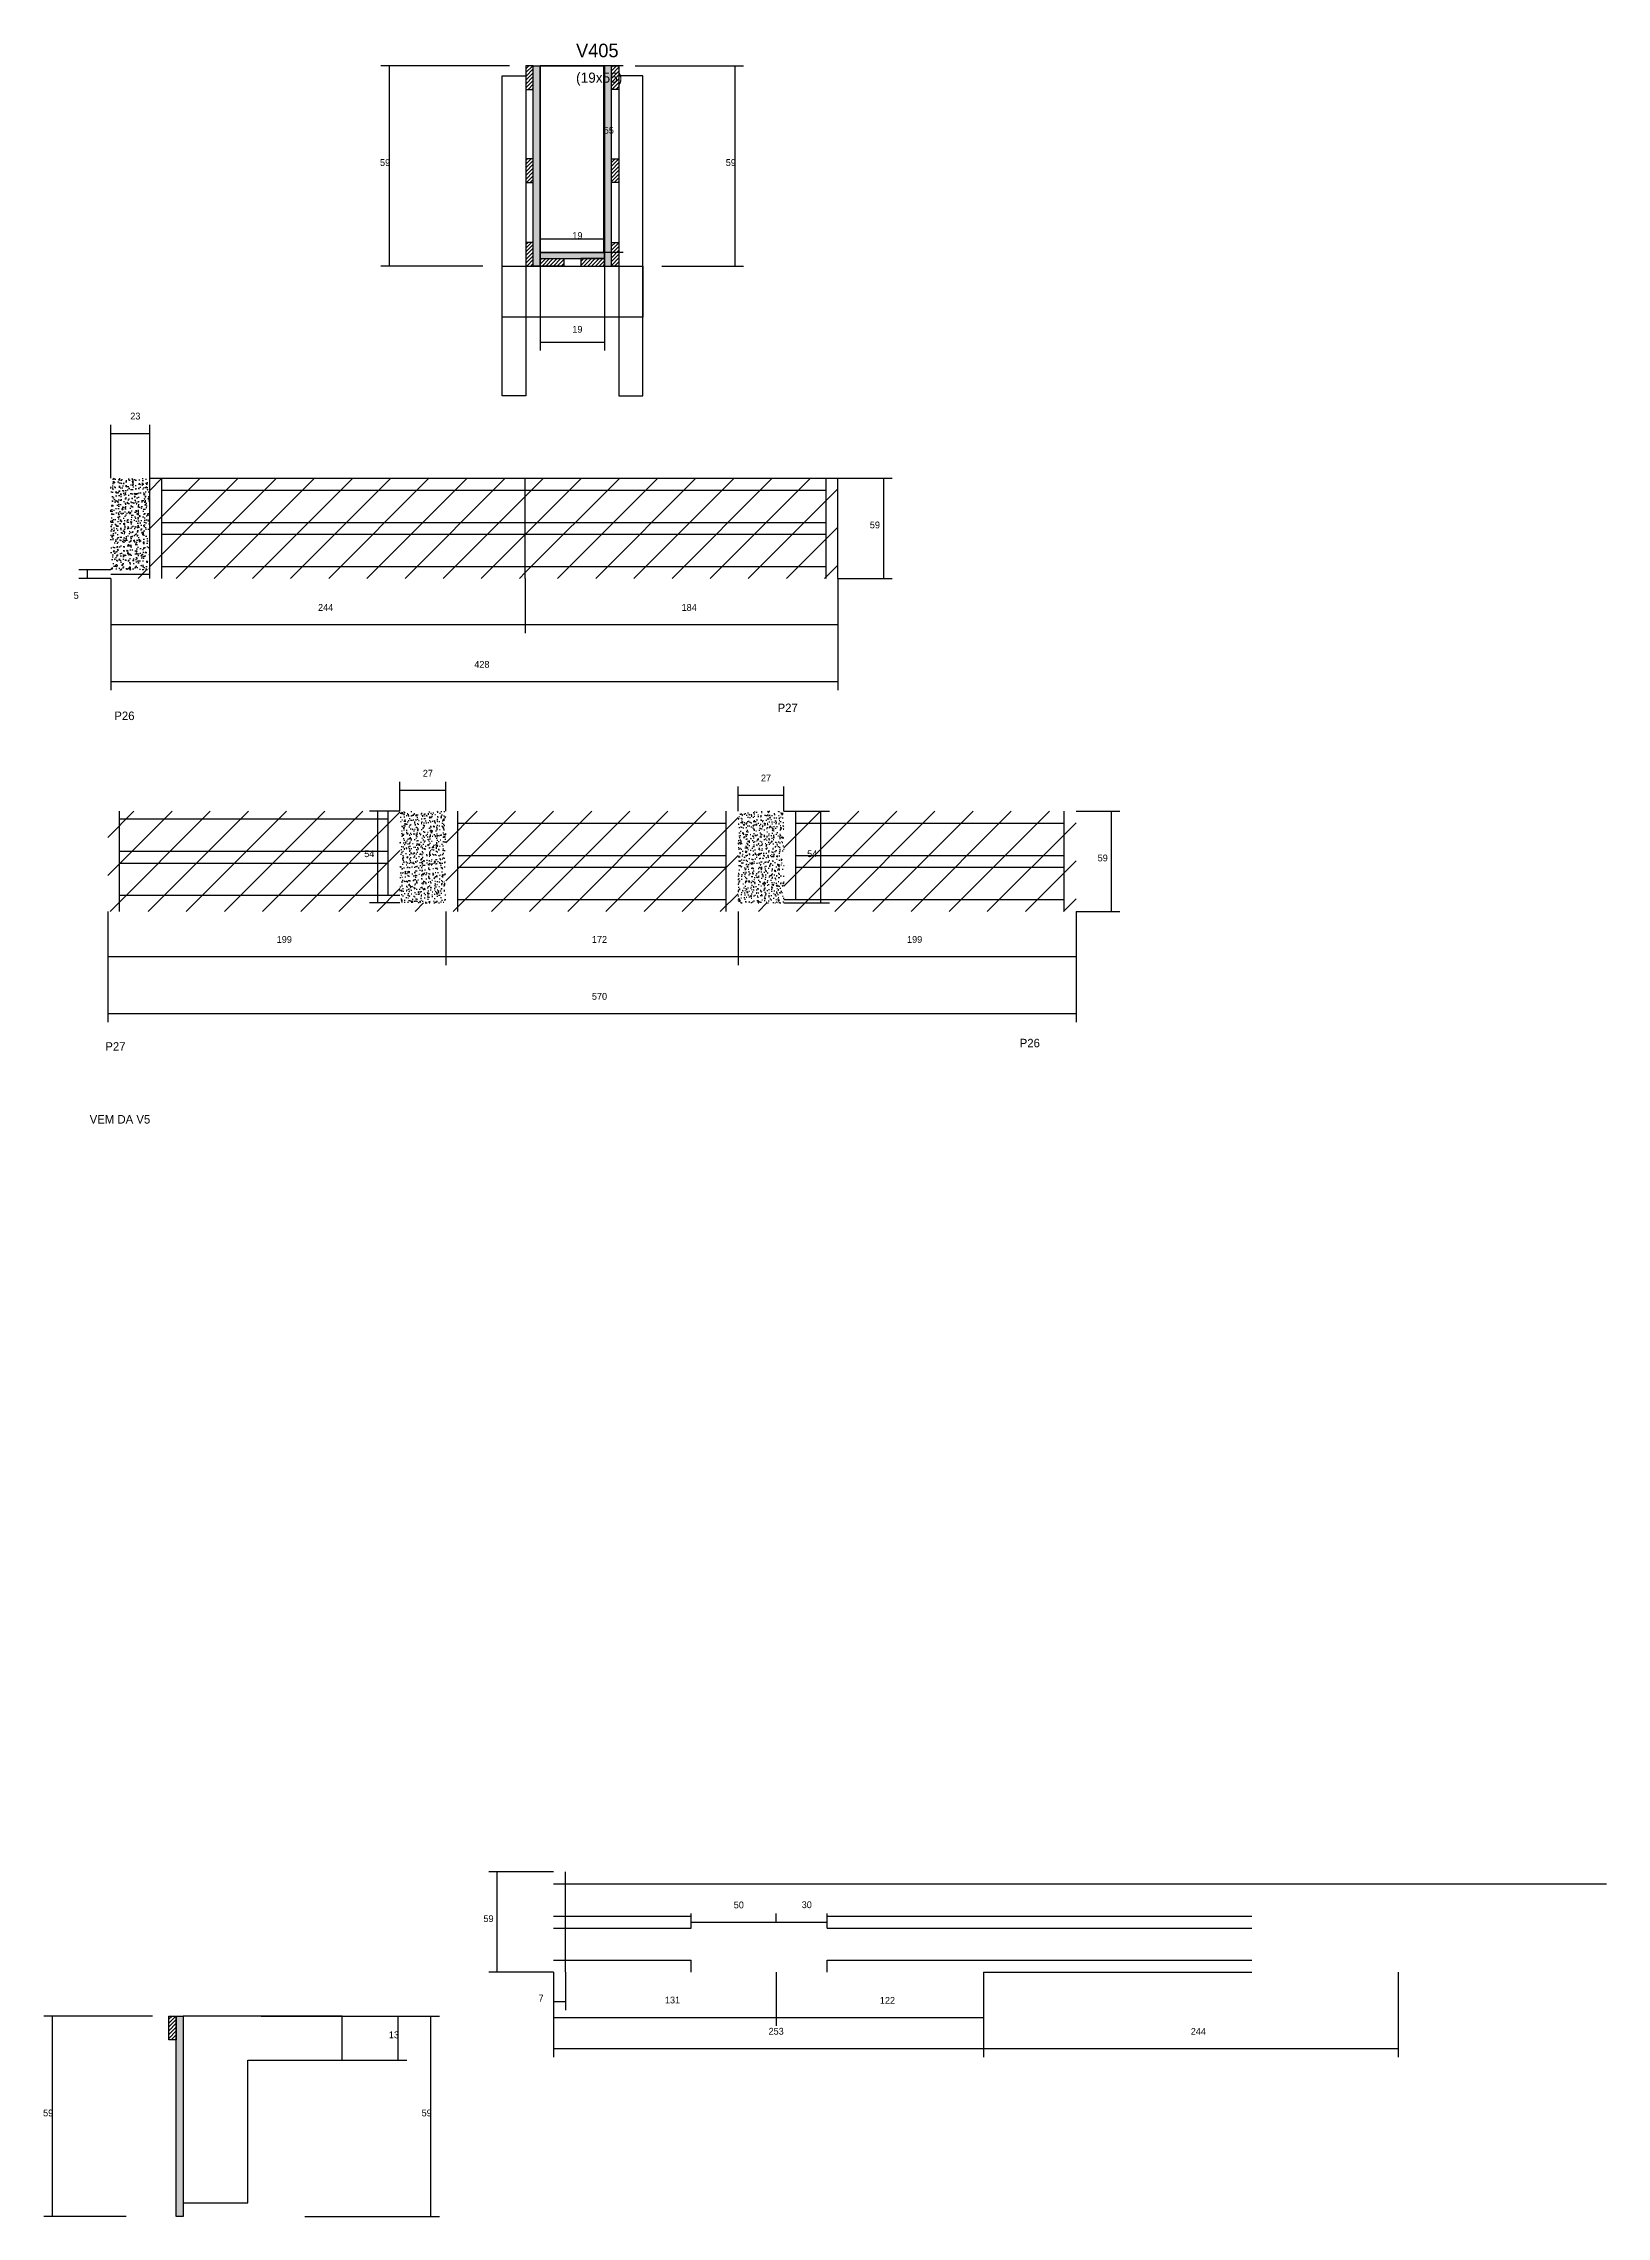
# Model space of a CAD drawing. Header units: metres. Extents: x 3196 to 4116, y 3320 to 4600.
import ezdxf

# ---------------------------------------------------------------- set-up
doc = ezdxf.new("R2010")
doc.units = ezdxf.units.M
for name, color, linetype in [('CONCRETO', 251, 'Continuous'), ('COTA', 241, 'Continuous'), ('Cota Seção (2x)', 4, 'Continuous'), ('Hachura', 253, 'Continuous'), ('Madeira', 126, 'Continuous'), ('NOMENCLATURA', 7, 'Continuous'), ('Painéis', 200, 'Continuous'), ('REAPROVEITAMENTO', 251, 'Continuous'), ('SARR_2.2x7', 40, 'Continuous'), ('SARR_3.5x7', 81, 'Continuous'), ('SARR_EDITAR', 141, 'Continuous'), ('Texto Seção', 7, 'Continuous')]:
    doc.layers.add(name, color=color, linetype=linetype)

msp = doc.modelspace()

# ---------------------------------------------------------------- hatches: boundary and pattern name
at = {"layer": 'COTA'}
h = msp.add_hatch(dxfattribs=at)
h.set_pattern_fill('AR-CONC', scale=0.03)
h.paths.add_polyline_path([(3258.7, 4343.5), (3235.7, 4343.5), (3235.7, 4343.5), (3235.7, 4289.5), (3235.7, 4289.5), (3258.7, 4289.5), (3258.7, 4289.5), (3258.7, 4343.5)])
h = msp.add_hatch(dxfattribs=at)
h.set_pattern_fill('AR-CONC', scale=0.03)
h.paths.add_polyline_path([(3432.9, 4147.4), (3405.9, 4147.4), (3405.9, 4093.4), (3432.9, 4093.4)])
h = msp.add_hatch(dxfattribs=at)
h.set_pattern_fill('AR-CONC', scale=0.03)
h.paths.add_polyline_path([(3631.9, 4145.2), (3631.9, 4147.4), (3604.9, 4147.4), (3604.9, 4093.4), (3631.9, 4093.4)])
at = {"layer": 'Hachura'}
h = msp.add_hatch(dxfattribs=at)
h.set_pattern_fill('ANSI31', scale=0.5)
h.paths.add_polyline_path([(3480, 4572.4), (3484.4, 4572.4), (3484.4, 4572.4), (3484.4, 4586.4), (3484.4, 4586.4), (3480, 4586.4), (3480, 4586.4), (3480, 4572.4)])
h = msp.add_hatch(color=8, dxfattribs=at)
h.dxf.hatch_style = 1
h.paths.add_polyline_path([(3488.4, 4586.4), (3484.4, 4586.4), (3484.4, 4586.4), (3484.4, 4468.4), (3484.4, 4468.4), (3488.4, 4468.4), (3488.4, 4468.4), (3488.4, 4586.4)])
h = msp.add_hatch(color=8, dxfattribs=at)
h.dxf.hatch_style = 1
h.paths.add_polyline_path([(3530.4, 4586.4), (3526.4, 4586.4), (3526.4, 4586.4), (3526.4, 4468.4), (3526.4, 4468.4), (3530.4, 4468.4), (3530.4, 4468.4), (3530.4, 4586.4)])
h = msp.add_hatch(dxfattribs=at)
h.set_pattern_fill('ANSI31', scale=0.5)
h.paths.add_polyline_path([(3534.8, 4572.4), (3530.4, 4572.4), (3530.4, 4572.4), (3530.4, 4586.4), (3530.4, 4586.4), (3534.8, 4586.4), (3534.8, 4586.4), (3534.8, 4572.4)])
h = msp.add_hatch(dxfattribs=at)
h.set_pattern_fill('ANSI31', scale=0.5)
h.paths.add_polyline_path([(3480, 4517.6), (3484.4, 4517.6), (3484.4, 4517.6), (3484.4, 4531.6), (3484.4, 4531.6), (3480, 4531.6), (3480, 4531.6), (3480, 4517.6)])
h = msp.add_hatch(dxfattribs=at)
h.set_pattern_fill('ANSI31', scale=0.5)
h.paths.add_polyline_path([(3534.8, 4517.6), (3530.4, 4517.6), (3530.4, 4517.6), (3530.4, 4531.6), (3530.4, 4531.6), (3534.8, 4531.6), (3534.8, 4531.6), (3534.8, 4517.6)])
h = msp.add_hatch(dxfattribs=at)
h.set_pattern_fill('ANSI31', scale=0.5)
h.paths.add_polyline_path([(3480, 4468.4), (3484.4, 4468.4), (3484.4, 4468.4), (3484.4, 4482.4), (3484.4, 4482.4), (3480, 4482.4), (3480, 4482.4), (3480, 4468.4)])
h = msp.add_hatch(dxfattribs=at)
h.set_pattern_fill('ANSI31', scale=0.5)
h.paths.add_polyline_path([(3534.8, 4468.4), (3530.4, 4468.4), (3530.4, 4468.4), (3530.4, 4482.4), (3530.4, 4482.4), (3534.8, 4482.4), (3534.8, 4482.4), (3534.8, 4468.4)])
h = msp.add_hatch(color=8, dxfattribs=at)
h.dxf.hatch_style = 1
h.paths.add_polyline_path([(3526.4, 4472.8), (3526.4, 4476.4), (3526.4, 4476.4), (3488.4, 4476.4), (3488.4, 4476.4), (3488.4, 4472.8), (3488.4, 4472.8), (3526.4, 4472.8)])
h = msp.add_hatch(dxfattribs=at)
h.set_pattern_fill('ANSI31', scale=0.5)
h.paths.add_polyline_path([(3488.4, 4468.4), (3488.4, 4472.8), (3488.4, 4472.8), (3502.4, 4472.8), (3502.4, 4472.8), (3502.4, 4468.4), (3502.4, 4468.4), (3488.4, 4468.4)])
h = msp.add_hatch(dxfattribs=at)
h.set_pattern_fill('ANSI31', scale=0.5)
h.paths.add_polyline_path([(3526.4, 4468.4), (3526.4, 4472.8), (3526.4, 4472.8), (3512.4, 4472.8), (3512.4, 4472.8), (3512.4, 4468.4), (3512.4, 4468.4), (3526.4, 4468.4)])
h = msp.add_hatch(dxfattribs=at)
h.set_pattern_fill('ANSI31', scale=0.5)
h.paths.add_polyline_path([(3274.3, 3423.9), (3269.9, 3423.9), (3269.9, 3423.9), (3269.9, 3437.9), (3269.9, 3437.9), (3274.3, 3437.9), (3274.3, 3437.9), (3274.3, 3423.9)])
h = msp.add_hatch(color=8, dxfattribs=at)
h.dxf.hatch_style = 1
h.paths.add_polyline_path([(3274.3, 3437.9), (3278.3, 3437.9), (3278.3, 3437.9), (3278.3, 3319.9), (3278.3, 3319.9), (3274.3, 3319.9), (3274.3, 3319.9), (3274.3, 3437.9)])
at = {"layer": 'REAPROVEITAMENTO'}
h = msp.add_hatch(dxfattribs=at)
h.set_pattern_fill('ANSI31', scale=5)
h.paths.add_polyline_path([(3258.7, 4289.5), (3235.7, 4289.5), (3235.7, 4289.5), (3235.7, 4284.5), (3235.7, 4284.5), (3479.7, 4284.5), (3479.7, 4284.5), (3479.7, 4343.5), (3479.7, 4343.5), (3258.7, 4343.5), (3258.7, 4343.5), (3258.7, 4289.5)])
h = msp.add_hatch(dxfattribs=at)
h.set_pattern_fill('ANSI31', scale=5)
h.paths.add_polyline_path([(3663.7, 4284.5), (3663.7, 4343.5), (3663.7, 4343.5), (3479.7, 4343.5), (3479.7, 4343.5), (3479.7, 4284.5), (3479.7, 4284.5), (3663.7, 4284.5)])
h = msp.add_hatch(dxfattribs=at)
h.set_pattern_fill('ANSI31', scale=5)
h.paths.add_polyline_path([(3405.9, 4093.4), (3405.9, 4147.4), (3405.9, 4147.4), (3233.9, 4147.4), (3233.9, 4147.4), (3233.9, 4088.4), (3233.9, 4088.4), (3432.9, 4088.4), (3432.9, 4088.4), (3432.9, 4093.4), (3432.9, 4093.4), (3405.9, 4093.4)])
h = msp.add_hatch(dxfattribs=at)
h.set_pattern_fill('ANSI31', scale=5)
h.paths.add_polyline_path([(3604.9, 4088.4), (3604.9, 4147.4), (3604.9, 4147.4), (3432.9, 4147.4), (3432.9, 4147.4), (3432.9, 4088.4), (3432.9, 4088.4), (3604.9, 4088.4)])
h = msp.add_hatch(dxfattribs=at)
h.set_pattern_fill('ANSI31', scale=5)
h.paths.add_polyline_path([(3631.9, 4093.4), (3604.9, 4093.4), (3604.9, 4093.4), (3604.9, 4088.4), (3604.9, 4088.4), (3803.9, 4088.4), (3803.9, 4088.4), (3803.9, 4147.4), (3803.9, 4147.4), (3631.9, 4147.4), (3631.9, 4147.4), (3631.9, 4093.4)])

# ---------------------------------------------------------------- linework, layer by layer
at = {"layer": 'CONCRETO'}
for points in [[(3488.4, 4586.4), (3488.4, 4586.4), (3526.4, 4586.4), (3526.4, 4558.4), (3526.4, 4558.4), (3526.4, 4476.4), (3488.4, 4476.4), (3488.4, 4586.4)], [(3488.4, 4476.4), (3526.4, 4476.4), (3526.4, 4586.4), (3488.4, 4586.4)], [(3371.9, 3411.9), (3371.9, 3437.9), (3316.3, 3437.9), (3316.3, 3437.9), (3278.3, 3437.9), (3278.3, 3327.9), (3316.3, 3327.9), (3316.3, 3411.9)]]:
    msp.add_lwpolyline(points, close=True, dxfattribs=at)
at = {"layer": 'COTA'}
for p, q in [((3470.4, 4586.4), (3394.7, 4586.4)), ((3399.7, 4468.4), (3399.7, 4586.4)), ((3544.4, 4586.4), (3608.2, 4586.4)), ((3603.2, 4468.4), (3603.2, 4586.4)), ((3454.8, 4468.4), (3394.7, 4468.4)), ((3488.4, 4468.4), (3488.4, 4418.7)), ((3526.4, 4468.4), (3526.4, 4418.7)), ((3560, 4468.4), (3608.2, 4468.4)), ((3488.4, 4423.7), (3526.4, 4423.7)), ((3235.7, 4343.5), (3235.7, 4374.9)), ((3235.7, 4369.9), (3258.7, 4369.9)), ((3258.7, 4343.5), (3258.7, 4374.9)), ((3663.7, 4343.5), (3695.7, 4343.5)), ((3690.7, 4284.5), (3690.7, 4343.5)), ((3235.7, 4289.5), (3217, 4289.5)), ((3222, 4284.5), (3222, 4289.5)), ((3235.7, 4284.5), (3217, 4284.5)), ((3235.7, 4284.5), (3235.7, 4252.3)), ((3235.7, 4284.5), (3235.7, 4218.8)), ((3479.7, 4284.5), (3479.7, 4252.3)), ((3479.7, 4284.5), (3479.7, 4252.3)), ((3663.7, 4284.5), (3663.7, 4252.3)), ((3663.7, 4284.5), (3663.7, 4218.8)), ((3663.7, 4284.5), (3695.7, 4284.5)), ((3235.7, 4257.3), (3479.7, 4257.3)), ((3479.7, 4257.3), (3663.7, 4257.3)), ((3235.7, 4223.8), (3663.7, 4223.8)), ((3405.9, 4147.4), (3405.9, 4164.8)), ((3405.9, 4159.8), (3432.9, 4159.8)), ((3432.9, 4147.4), (3432.9, 4164.8)), ((3604.9, 4147.4), (3604.9, 4161.9)), ((3631.9, 4147.4), (3631.9, 4161.9)), ((3405.9, 4147.4), (3388, 4147.4)), ((3393, 4093.4), (3393, 4147.4)), ((3604.9, 4156.9), (3631.9, 4156.9)), ((3631.9, 4147.4), (3658.7, 4147.4)), ((3653.7, 4093.4), (3653.7, 4147.4)), ((3803.9, 4147.4), (3829.7, 4147.4)), ((3824.7, 4088.4), (3824.7, 4147.4)), ((3233.9, 4088.4), (3233.9, 4056.8)), ((3233.9, 4088.4), (3233.9, 4023.3)), ((3405.9, 4093.4), (3388, 4093.4)), ((3432.9, 4088.4), (3432.9, 4056.8)), ((3432.9, 4088.4), (3432.9, 4056.8)), ((3604.9, 4088.4), (3604.9, 4056.8)), ((3604.9, 4088.4), (3604.9, 4056.8)), ((3631.9, 4093.4), (3658.7, 4093.4)), ((3803.9, 4088.4), (3803.9, 4056.8)), ((3803.9, 4088.4), (3803.9, 4023.3)), ((3803.9, 4088.4), (3829.7, 4088.4)), ((3233.9, 4061.8), (3432.9, 4061.8)), ((3432.9, 4061.8), (3604.9, 4061.8)), ((3604.9, 4061.8), (3803.9, 4061.8)), ((3233.9, 4028.3), (3803.9, 4028.3)), ((3496.4, 3522.8), (3458.2, 3522.8)), ((3463.2, 3463.8), (3463.2, 3522.8)), ((3577.4, 3493.3), (3577.4, 3498.3)), ((3627.4, 3493.3), (3627.4, 3498.3)), ((3627.4, 3493.3), (3627.4, 3498.3)), ((3657.4, 3493.3), (3657.4, 3498.3)), ((3577.4, 3493.3), (3627.4, 3493.3)), ((3627.4, 3493.3), (3657.4, 3493.3)), ((3496.4, 3463.8), (3458.2, 3463.8)), ((3496.4, 3463.8), (3496.4, 3432.2)), ((3496.4, 3463.8), (3496.4, 3413.8)), ((3496.4, 3463.8), (3496.4, 3441.5)), ((3503.4, 3463.8), (3503.4, 3441.5)), ((3627.4, 3463.8), (3627.4, 3432.2)), ((3627.4, 3463.8), (3627.4, 3432.2)), ((3749.4, 3463.8), (3749.4, 3432.2)), ((3749.4, 3463.8), (3749.4, 3413.8)), ((3749.4, 3463.8), (3749.4, 3413.8)), ((3993.4, 3463.8), (3993.4, 3413.8)), ((3496.4, 3446.5), (3503.4, 3446.5)), ((3260.3, 3437.9), (3196.4, 3437.9)), ((3201.4, 3319.9), (3201.4, 3437.9)), ((3324.3, 3437.9), (3429.2, 3437.9)), ((3371.9, 3437.9), (3409.9, 3437.9)), ((3404.9, 3411.9), (3404.9, 3437.9)), ((3424.2, 3319.9), (3424.2, 3437.9)), ((3496.4, 3437.2), (3627.4, 3437.2)), ((3627.4, 3437.2), (3749.4, 3437.2)), ((3496.4, 3418.8), (3749.4, 3418.8)), ((3749.4, 3418.8), (3993.4, 3418.8)), ((3371.9, 3411.9), (3409.9, 3411.9)), ((3244.7, 3319.9), (3196.4, 3319.9)), ((3349.9, 3319.9), (3429.2, 3319.9))]:
    msp.add_line(p, q, dxfattribs=at)
at = {"layer": 'Cota Seção (2x)'}
for p, q in [((3537.4, 4586.4), (3520.9, 4586.4)), ((3525.9, 4476.4), (3525.9, 4586.4)), ((3488.4, 4468.4), (3488.4, 4489.4)), ((3488.4, 4484.4), (3526.4, 4484.4)), ((3526.4, 4468.4), (3526.4, 4489.4)), ((3537.4, 4476.4), (3520.9, 4476.4))]:
    msp.add_line(p, q, dxfattribs=at)
at = {"layer": 'Madeira'}
for points in [[(3480, 4572.4), (3484.4, 4572.4), (3484.4, 4586.4), (3480, 4586.4)], [(3534.8, 4572.4), (3530.4, 4572.4), (3530.4, 4586.4), (3534.8, 4586.4)], [(3480, 4517.6), (3484.4, 4517.6), (3484.4, 4531.6), (3480, 4531.6)], [(3534.8, 4517.6), (3530.4, 4517.6), (3530.4, 4531.6), (3534.8, 4531.6)], [(3480, 4468.4), (3484.4, 4468.4), (3484.4, 4482.4), (3480, 4482.4)], [(3534.8, 4468.4), (3530.4, 4468.4), (3530.4, 4482.4), (3534.8, 4482.4)], [(3488.4, 4468.4), (3488.4, 4472.8), (3502.4, 4472.8), (3502.4, 4468.4)], [(3526.4, 4468.4), (3526.4, 4472.8), (3512.4, 4472.8), (3512.4, 4468.4)], [(3274.3, 3423.9), (3269.9, 3423.9), (3269.9, 3437.9), (3274.3, 3437.9)]]:
    msp.add_lwpolyline(points, close=True, dxfattribs=at)
at = {"layer": 'Painéis'}
for p, q in [((3488.4, 4468.4), (3488.4, 4586.4)), ((3526.4, 4468.4), (3526.4, 4586.4)), ((3488.4, 4476.4), (3526.4, 4476.4)), ((3488.4, 4472.8), (3488.4, 4476.4)), ((3526.4, 4472.8), (3526.4, 4476.4)), ((3258.7, 4343.5), (3663.7, 4343.5)), ((3258.7, 4289.5), (3258.7, 4343.5)), ((3479.7, 4284.5), (3479.7, 4343.5)), ((3663.7, 4284.5), (3663.7, 4343.5))]:
    msp.add_line(p, q, dxfattribs=at)
for points in [[(3484.4, 4586.4), (3488.4, 4586.4), (3488.4, 4468.4), (3484.4, 4468.4)], [(3530.4, 4586.4), (3526.4, 4586.4), (3526.4, 4468.4), (3530.4, 4468.4)], [(3526.4, 4472.8), (3526.4, 4476.4), (3488.4, 4476.4), (3488.4, 4472.8)], [(3274.3, 3437.9), (3278.3, 3437.9), (3278.3, 3319.9), (3274.3, 3319.9)]]:
    msp.add_lwpolyline(points, close=True, dxfattribs=at)
at = {"layer": 'SARR_2.2x7'}
for p, q in [((3265.7, 4284.5), (3265.7, 4343.5)), ((3656.7, 4284.5), (3656.7, 4343.5)), ((3265.7, 4336.5), (3479.7, 4336.5)), ((3479.7, 4336.5), (3656.7, 4336.5)), ((3265.7, 4317.5), (3479.7, 4317.5)), ((3479.7, 4317.5), (3656.7, 4317.5)), ((3265.7, 4310.5), (3479.7, 4310.5)), ((3479.7, 4310.5), (3656.7, 4310.5)), ((3265.7, 4291.5), (3479.7, 4291.5)), ((3479.7, 4291.5), (3656.7, 4291.5)), ((3240.9, 4088.4), (3240.9, 4147.4)), ((3398.9, 4097.9), (3398.9, 4147.4)), ((3439.9, 4088.4), (3439.9, 4147.4)), ((3597.9, 4088.4), (3597.9, 4147.4)), ((3638.9, 4095.4), (3638.9, 4147.4)), ((3796.9, 4088.4), (3796.9, 4147.4)), ((3240.9, 4142.9), (3398.9, 4142.9)), ((3439.9, 4140.4), (3597.9, 4140.4)), ((3638.9, 4140.4), (3796.9, 4140.4)), ((3240.9, 4123.9), (3398.9, 4123.9)), ((3439.9, 4121.4), (3597.9, 4121.4)), ((3638.9, 4121.4), (3796.9, 4121.4)), ((3240.9, 4116.9), (3398.9, 4116.9)), ((3439.9, 4114.4), (3597.9, 4114.4)), ((3638.9, 4114.4), (3796.9, 4114.4)), ((3240.9, 4097.9), (3405.9, 4097.9)), ((3439.9, 4095.4), (3597.9, 4095.4)), ((3631.9, 4095.4), (3796.9, 4095.4)), ((3503.4, 3463.8), (3503.4, 3522.8)), ((3496.4, 3515.8), (3749.4, 3515.8)), ((3749.4, 3515.8), (4116.1, 3515.8)), ((3496.4, 3496.8), (3577.4, 3496.8)), ((3577.4, 3489.8), (3577.4, 3496.8)), ((3657.4, 3496.8), (3749.4, 3496.8)), ((3657.4, 3489.8), (3657.4, 3496.8)), ((3749.4, 3496.8), (3907.4, 3496.8)), ((3496.4, 3489.8), (3577.4, 3489.8)), ((3657.4, 3489.8), (3749.4, 3489.8)), ((3749.4, 3489.8), (3907.4, 3489.8)), ((3496.4, 3470.8), (3577.4, 3470.8)), ((3577.4, 3463.8), (3577.4, 3470.8)), ((3657.4, 3470.8), (3749.4, 3470.8)), ((3657.4, 3463.8), (3657.4, 3470.8)), ((3749.4, 3470.8), (3907.4, 3470.8)), ((3749.4, 3463.8), (3907.4, 3463.8))]:
    msp.add_line(p, q, dxfattribs=at)
at = {"layer": 'SARR_3.5x7'}
for points in [[(3466, 4580.4), (3480, 4580.4), (3480, 4392), (3466, 4392)], [(3548.8, 4580.4), (3534.8, 4580.4), (3534.8, 4392), (3548.8, 4392)], [(3466, 4468.4), (3548.8, 4468.4), (3548.8, 4438.4), (3466, 4438.4)]]:
    msp.add_lwpolyline(points, close=True, dxfattribs=at)
at = {"layer": 'SARR_EDITAR'}
for p, q in [((3235.7, 4287), (3258.7, 4287)), ((3258.7, 4284.5), (3258.7, 4289.5))]:
    msp.add_line(p, q, dxfattribs=at)

# ---------------------------------------------------------------- texts
at = {"layer": 'COTA'}
for s, p in [('59', (3394.2, 4527.4)), ('59', (3597.7, 4527.4)), ('19', (3507.4, 4429.2)), ('23', (3247.2, 4378.1)), ('59', (3682.5, 4314)), ('5', (3213.9, 4272.5)), ('244', (3357.7, 4265.4)), ('184', (3571.7, 4265.4)), ('428', (3449.7, 4231.9)), ('27', (3419.4, 4167.8)), ('27', (3618.4, 4165)), ('54', (3384.9, 4120.4)), ('54', (3645.6, 4120.4)), ('59', (3816.6, 4117.9)), ('199', (3333.4, 4069.9)), ('172', (3518.9, 4069.9)), ('199', (3704.4, 4069.9)), ('570', (3518.9, 4036.4)), ('59', (3455.1, 3493.3)), ('50', (3602.4, 3501.4)), ('30', (3642.4, 3501.5)), ('7', (3487.5, 3446.5)), ('131', (3561.9, 3445.4)), ('122', (3688.4, 3445.2)), ('253', (3622.9, 3427)), ('244', (3871.4, 3426.9)), ('13', (3399.4, 3424.9)), ('59', (3195.9, 3378.9)), ('59', (3418.7, 3378.9))]:
    msp.add_text(s, height=4, dxfattribs=at).set_placement(p)
at = {"layer": 'Cota Seção (2x)'}
for s, p in [('55', (3525.9, 4546.4)), ('19', (3507.4, 4484.4))]:
    msp.add_text(s, height=4, dxfattribs=at).set_placement(p)
at = {"layer": 'NOMENCLATURA'}
for s, p in [('P27', (3628.2, 4205.8)), ('P26', (3237.8, 4201.1)), ('P27', (3232.5, 4006.4)), ('P26', (3770.7, 4008.4))]:
    msp.add_text(s, height=5, dxfattribs=at).set_placement(p)
at = {"layer": 'Texto Seção'}
for s, height, p in [('V405', 8, (3509.6, 4591.4)), ('(19x55)', 6, (3509.6, 4576.4)), ('VEM DA V5', 5, (3223.3, 3963.5))]:
    msp.add_text(s, height=height, dxfattribs=at).set_placement(p)

doc.saveas('drawing.dxf')
